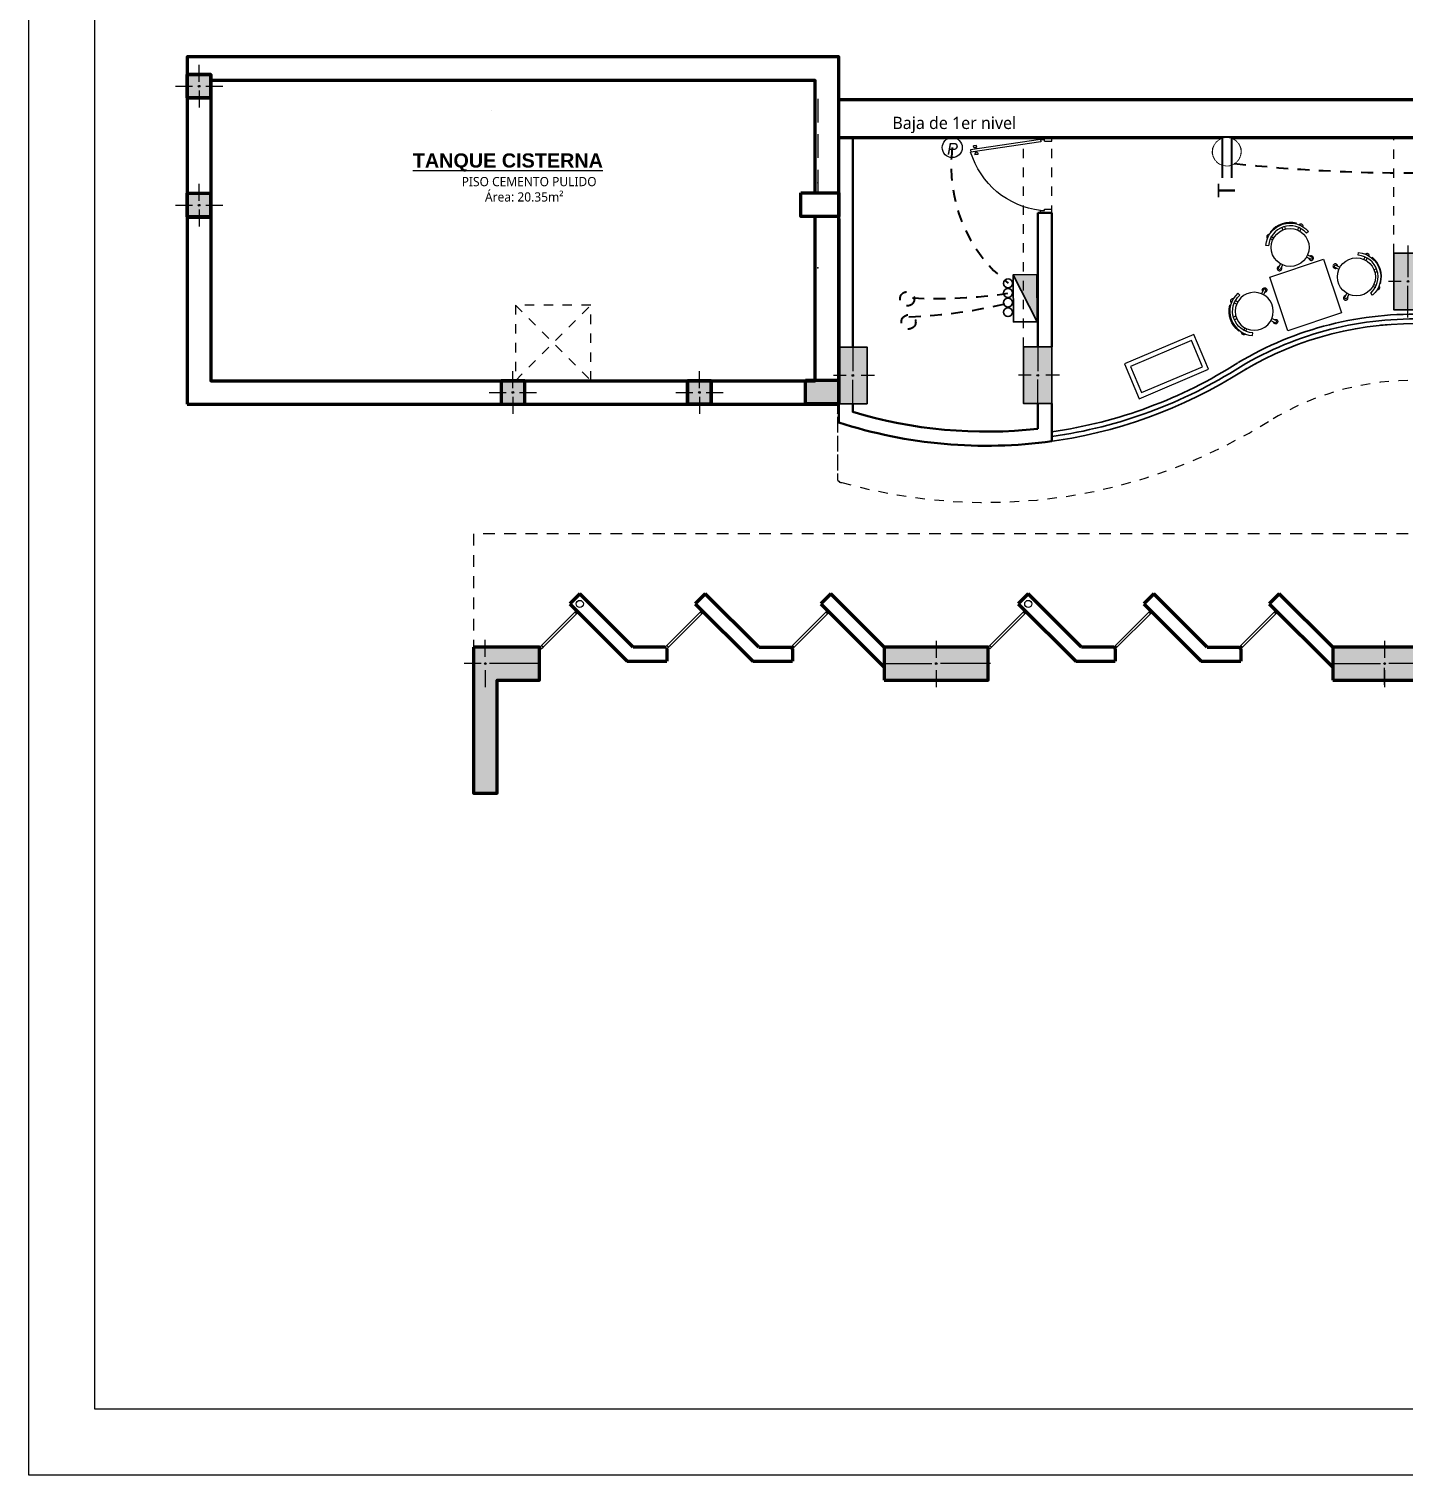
# Model space of a CAD drawing. Header units: millimetres. Extents: x 3632 to 7375, y 1973 to 4120.
# Drawn here: x 3631.81 to 3646.38, y 1974.8 to 1990.12 of the extents above; entities that cross this region are included whole.
import ezdxf
from ezdxf.enums import TextEntityAlignment as Align

# ---------------------------------------------------------------- set-up
doc = ezdxf.new("R2010")
doc.units = ezdxf.units.MM
doc.set_wipeout_variables(frame=1)
for name, pattern in [('CONTINUA', [0]), ('DASHED2', [0.375, 0.25, -0.125]), ('HIDDEN2', [0.1875, 0.125, -0.0625])]:
    doc.linetypes.add(name, pattern=pattern)
for name, color, linetype, lineweight in [('0_Pluma_Nº__1', 8, 'Continuous', 9), ('alumbrado exterior', 3, 'Continuous', 15), ('COLUMNAS 50', 7, 'Continuous', 50), ('Equipamiento SR', 253, 'Continuous', 0), ('GRAFO 0 BLANCO', 7, 'Continuous', 0), ('GRAFO 4', 7, 'Continuous', 30), ('I.S. CANALETAS', 12, 'Continuous', 0), ('Interior - Mobiliario _Pen_No__16', 124, 'Continuous', 20), ('letras sr', 7, 'Continuous', 5), ('Muebles fijos El', 101, 'Continuous', 0), ('Muros el', 7, 'Continuous', 50), ('Proyeccciones', 1, 'DASHED2', 13), ('proyecciones', 1, 'DASHED2', 5), ('Puertas El', 4, 'Continuous', 5), ('Structural - Bearing_Pen_No__20', 1, 'Continuous', 0), ('Structural - Bearing_Pen_No__21', 7, 'Continuous', 35), ('TOMACORRIENTE', 5, 'HIDDEN2', 30), ('Vanos', 140, 'Continuous', 5)]:
    doc.layers.add(name, color=color, linetype=linetype, lineweight=lineweight)
doc.layers.add('ALUMBRADO', color=1, linetype='Continuous')
doc.layers.add('IE-LEYENDA', color=142, linetype='Continuous')
doc.layers.add('Interior - Furniture _Pen_No__3', color=7, linetype='Continuous', lineweight=18, true_color=0xff6600)
doc.styles.add('ESC50', font='', dxfattribs={"height": 0.05})
doc.styles.add('Santa Rosa 1 50', font='trebuc.ttf')
doc.styles.add('style1', font='arial.ttf')
doc.styles.get('ESC50').set_extended_font_data('Arial', italic=True)

# ---------------------------------------------------------------- blocks, each defined once
blk = doc.blocks.new('Columna 1.10 x0.30')
at = {"true_color": 0xc7c8ca}
h = blk.add_hatch(color=9, dxfattribs=at)
h.dxf.hatch_style = 1
h.paths.add_polyline_path([(-234.849, 113.807), (-235.949, 113.807), (-235.949, 113.457), (-234.849, 113.457)])
h.paths.add_polyline_path([(-235.391, 113.632, -1), (-235.408, 113.632, -1)], flags=16)
at = {"layer": 'COLUMNAS 50', "color": 1, "linetype": 'Continuous', "lineweight": 5}
for p, q in [((-235.399, 113.873), (-235.399, 113.693)), ((-235.974, 113.632), (-235.444, 113.632)), ((-235.399, 113.562), (-235.399, 113.382)), ((-234.824, 113.632), (-235.354, 113.632))]:
    blk.add_line(p, q, dxfattribs=at)
at = {"layer": 'COLUMNAS 50', "linetype": 'Continuous'}
blk.add_lwpolyline([(-235.949, 113.457), (-234.849, 113.457), (-234.849, 113.807), (-235.949, 113.807)], close=True, dxfattribs=at)
at = {"layer": 'COLUMNAS 50', "color": 1, "linetype": 'Continuous', "lineweight": 5}
blk.add_circle((-235.399, 113.632), 0.00871, dxfattribs=at)
blk.add_point((-235.399, 113.632), dxfattribs=at)
blk = doc.blocks.new('Columna tipo 3')
at = {"true_color": 0x939598}
h = blk.add_hatch(color=252, dxfattribs=at)
h.dxf.hatch_style = 1
h.paths.add_polyline_path([(-235.085, 45.074), (-235.785, 45.074), (-235.785, 43.524), (-235.535, 43.524), (-235.535, 44.724), (-235.085, 44.724)])
h.paths.add_polyline_path([(-235.668, 44.899, -1), (-235.651, 44.899, -1)], flags=16)
at = {"layer": 'COLUMNAS 50', "linetype": 'Continuous'}
blk.add_lwpolyline([(-235.785, 45.074), (-235.785, 43.524), (-235.535, 43.524), (-235.535, 44.724), (-235.085, 44.724), (-235.085, 45.074)], close=True, dxfattribs=at)
at = {"layer": 'Structural - Bearing_Pen_No__20', "linetype": 'Continuous'}
for p, q in [((-235.66, 44.969), (-235.66, 45.149)), ((-235.705, 44.899), (-235.885, 44.899)), ((-235.085, 44.899), (-235.615, 44.899)), ((-235.66, 44.829), (-235.66, 44.649))]:
    blk.add_line(p, q, dxfattribs=at)
blk.add_circle((-235.66, 44.899), 0.00871, dxfattribs=at)
blk.add_point((-235.66, 44.899), dxfattribs=at)
blk = doc.blocks.new('A$C38FE4421')
at = {"layer": 'COLUMNAS 50', "color": 1, "linetype": 'Continuous', "lineweight": 5}
for p, q in [((0.25, 0.27), (0.25, 0.45)), ((0, 0.225), (0.18, 0.225)), ((0.25, 0.18), (0.25, 0)), ((0.32, 0.225), (0.5, 0.225))]:
    blk.add_line(p, q, dxfattribs=at)
at = {"layer": 'COLUMNAS 50', "linetype": 'Continuous'}
blk.add_lwpolyline([(0.125, 0.35), (0.125, 0.1), (0.375, 0.1), (0.375, 0.35)], close=True, dxfattribs=at)
at = {"layer": 'COLUMNAS 50', "color": 1, "linetype": 'Continuous', "lineweight": 5}
blk.add_circle((0.25, 0.225), 0.00871, dxfattribs=at)
blk.add_point((0.25, 0.225), dxfattribs=at)
blk = doc.blocks.new('bLOQUE D')
at = {"true_color": 0xc7c8ca}
h = blk.add_hatch(color=9, dxfattribs=at)
h.dxf.hatch_style = 1
h.paths.add_polyline_path([(3204.203, 2082.699), (3203.903, 2082.699), (3203.903, 2082.099), (3204.203, 2082.099)])
edge = h.paths.add_edge_path(flags=16)
edge.add_arc((3204.053, 2082.399), 0.00871, 0, 360)
blk.add_lwpolyline([(3203.903, 2082.699), (3204.203, 2082.699), (3204.203, 2082.099), (3203.903, 2082.099)], close=True)
at = {"layer": 'COLUMNAS 50', "color": 1, "linetype": 'Continuous', "lineweight": 5}
for p, q in [((3204.053, 2082.779), (3204.053, 2082.444)), ((3203.983, 2082.399), (3203.848, 2082.399)), ((3204.053, 2082.019), (3204.053, 2082.354)), ((3204.283, 2082.399), (3204.14, 2082.399))]:
    blk.add_line(p, q, dxfattribs=at)
blk.add_circle((3204.053, 2082.399), 0.00871, dxfattribs=at)
blk = doc.blocks.new('puerta 1.00')
at = {"layer": 'Puertas El'}
for p, q in [((165.765, -11.935), (165.765, -11.885)), ((165.865, -11.935), (165.765, -11.935)), ((165.915, -11.915), (165.865, -11.915)), ((165.865, -11.935), (165.865, -11.915)), ((165.915, -11.915), (165.911, -11.945)), ((165.911, -11.945), (166.841, -12.08)), ((165.915, -11.915), (165.915, -11.885)), ((165.915, -11.915), (166.845, -12.051)), ((166.76, -12.013), (166.763, -11.993)), ((166.76, -12.013), (166.8, -12.019)), ((166.763, -11.993), (166.802, -11.999)), ((166.766, -12.039), (166.77, -12.014)), ((166.79, -12.017), (166.786, -12.042)), ((166.8, -12.019), (166.802, -11.999)), ((166.845, -12.051), (166.841, -12.08)), ((166.845, -12.051), (166.841, -12.08)), ((166.845, -12.051), (166.841, -12.08)), ((166.748, -12.092), (166.746, -12.112)), ((166.746, -12.112), (166.785, -12.118)), ((166.748, -12.092), (166.788, -12.098)), ((166.762, -12.069), (166.758, -12.093)), ((166.782, -12.072), (166.778, -12.096)), ((166.788, -12.098), (166.785, -12.118)), ((165.765, -12.855), (165.765, -12.835)), ((165.765, -12.885), (165.765, -12.835)), ((165.865, -12.835), (165.765, -12.835)), ((165.865, -12.855), (165.865, -12.835)), ((165.915, -12.855), (165.865, -12.855)), ((165.915, -12.885), (165.915, -12.855))]:
    blk.add_line(p, q, dxfattribs=at)
at = {"layer": 'Puertas El', "linetype": 'ByBlock'}
blk.add_arc((165.782, -11.755), 1.108, 276.8989, 342.9435, dxfattribs=at)
blk = doc.blocks.new('SBANCO')
for p, q in [((0.175, 0.012), (0.2, 0.012)), ((0.189, 0.122), (0.194, 0.126)), ((0.175, -0.013), (0.2, -0.013)), ((0.189, -0.122), (0.194, -0.126))]:
    blk.add_line(p, q)
for points in [[(-0.131, 0.116), (-0.167, 0.152), (-0.152, 0.167), (-0.116, 0.131)], [(0.116, 0.131), (0.134, 0.149)], [(0.149, 0.134), (0.131, 0.116)], [(0.151, 0.166), (0.152, 0.167), (0.167, 0.152), (0.166, 0.151)], [(-0.116, -0.131), (-0.152, -0.167), (-0.167, -0.152), (-0.131, -0.116)], [(0.134, -0.149), (0.116, -0.131)], [(0.131, -0.116), (0.149, -0.134)], [(0.166, -0.151), (0.167, -0.152), (0.152, -0.167), (0.151, -0.166)]]:
    blk.add_lwpolyline(points)
blk.add_lwpolyline([(0.078, -0.184, 0.660938), (0.078, 0.184), (0.088, 0.207, -0.660938), (0.088, -0.207)], format="xyb", close=True)
blk.add_circle((0, 0), 0.175)
for centre, radius, start, end in [((-0.154, 0.154), 0.0213, 345, 285), ((0.154, 0.154), 0.0213, 192.061, 195), ((0.154, 0.154), 0.0213, 333.0698, 116.9302), ((0.154, 0.154), 0.0213, 255, 257.939), ((0, 0), 0.231, 327.0757, 32.9243), ((-0.154, -0.154), 0.0213, 75, 15), ((0.154, -0.154), 0.0213, 102.061, 105), ((0.154, -0.154), 0.0213, 165, 167.939), ((0.154, -0.154), 0.0213, 243.0698, 26.9302)]:
    blk.add_arc(centre, radius, start, end)
blk = doc.blocks.new('Tomacorriente con puesta a tierra')
at = {"layer": 'TOMACORRIENTE'}
blk.add_lwpolyline([(0.111, 0.038), (0.106, 0.049), (0.101, 0.06), (0.094, 0.07), (0.086, 0.08), (0.077, 0.088), (0.068, 0.096), (0.057, 0.102), (0.046, 0.108), (0.035, 0.112), (0.023, 0.115), (0.011, 0.117), (-0.002, 0.117), (-0.014, 0.116), (-0.026, 0.114), (-0.038, 0.111), (-0.049, 0.106), (-0.06, 0.101), (-0.07, 0.094), (-0.08, 0.086), (-0.088, 0.077), (-0.096, 0.068), (-0.102, 0.057), (-0.108, 0.046), (-0.112, 0.035), (-0.115, 0.023), (-0.117, 0.011), (-0.117, -0.002), (-0.116, -0.014), (-0.114, -0.026), (-0.111, -0.038), (-0.106, -0.049), (-0.101, -0.06), (-0.094, -0.07), (-0.086, -0.08), (-0.077, -0.088), (-0.068, -0.096), (-0.057, -0.102), (-0.046, -0.108), (-0.035, -0.112), (-0.023, -0.115), (-0.011, -0.117), (0.002, -0.117), (0.014, -0.116), (0.026, -0.114), (0.038, -0.111), (0.049, -0.106), (0.06, -0.101), (0.07, -0.094), (0.08, -0.086), (0.088, -0.077), (0.096, -0.068), (0.102, -0.057), (0.108, -0.046), (0.112, -0.035), (0.115, -0.023), (0.117, -0.011), (0.117, 0.002), (0.116, 0.014), (0.114, 0.026)], close=True, dxfattribs=at)
at = {"layer": 'TOMACORRIENTE', "color": 5, "linetype": 'CONTINUA', "style": 'style1', "text_generation_flag": 4}
blk.add_text('T', height=0.147, rotation=180, dxfattribs=at).set_placement((0.391, -0.069))
blk.add_wipeout([(0.111, 0.038), (0.106, 0.049), (0.101, 0.06), (0.094, 0.07), (0.086, 0.08), (0.077, 0.088), (0.068, 0.096), (0.057, 0.102), (0.046, 0.108), (0.035, 0.112), (0.023, 0.115), (0.011, 0.117), (-0.002, 0.117), (-0.014, 0.116), (-0.026, 0.114), (-0.038, 0.111), (-0.049, 0.106), (-0.06, 0.101), (-0.07, 0.094), (-0.08, 0.086), (-0.088, 0.077), (-0.096, 0.068), (-0.102, 0.057), (-0.108, 0.046), (-0.112, 0.035), (-0.115, 0.023), (-0.117, 0.011), (-0.117, -0.002), (-0.116, -0.014), (-0.114, -0.026), (-0.111, -0.038), (-0.106, -0.049), (-0.101, -0.06), (-0.094, -0.07), (-0.086, -0.08), (-0.077, -0.088), (-0.068, -0.096), (-0.057, -0.102), (-0.046, -0.108), (-0.035, -0.112), (-0.023, -0.115), (-0.011, -0.117), (0.002, -0.117), (0.014, -0.116), (0.026, -0.114), (0.038, -0.111), (0.049, -0.106), (0.06, -0.101), (0.07, -0.094), (0.08, -0.086), (0.088, -0.077), (0.096, -0.068), (0.102, -0.057), (0.108, -0.046), (0.112, -0.035), (0.115, -0.023), (0.117, -0.011), (0.117, 0.002), (0.116, 0.014), (0.114, 0.026)]).dxf.layer = 'TOMACORRIENTE'
at = {"layer": 'TOMACORRIENTE', "color": 5, "linetype": 'CONTINUA'}
for p, q in [((-0.111, 0.039), (0.22, 0.039)), ((-0.111, -0.039), (0.22, -0.039))]:
    blk.add_line(p, q, dxfattribs=at)
blk = doc.blocks.new('TD ALUMBRADO 1')
at = {"layer": 'ALUMBRADO'}
h = blk.add_hatch(color=256, dxfattribs=at)
h.dxf.hatch_style = 1
h.paths.add_polyline_path([(0.25, 0.25), (-0.25, 0), (-0.25, 0.25)])
at = {"layer": 'ALUMBRADO', "color": 5}
for points in [[(0.25, 0.25), (-0.25, 0), (-0.25, 0.25), (0.25, 0.25)], [(0.25, 0.25), (0.25, 0), (-0.25, 0), (-0.25, 0.25), (0.25, 0.25)]]:
    blk.add_lwpolyline(points, dxfattribs=at)
for centre in [(-0.158, -0.055), (-0.057, -0.056), (0.045, -0.057), (0.147, -0.057)]:
    blk.add_circle(centre, 0.0473, dxfattribs=at)
blk = doc.blocks.new('CAJ A DE PASO EMT')
at = {"layer": 'alumbrado exterior'}
blk.add_circle((0, 0), 0.202, dxfattribs=at)
at = {"layer": 'IE-LEYENDA', "color": 7, "style": 'ESC50'}
blk.add_text('P', height=0.235, dxfattribs=at).set_placement((0.006, -0.14), align=Align.CENTER)

msp = doc.modelspace()

# ---------------------------------------------------------------- hatches: boundary and pattern name
at = {"layer": 'GRAFO 0 BLANCO', "true_color": 0x939598}
h = msp.add_hatch(color=252, dxfattribs=at)
h.dxf.hatch_style = 1
h.paths.add_polyline_path([(3633.492, 1989.637), (3633.742, 1989.637), (3633.742, 1989.387), (3633.492, 1989.387)])
h = msp.add_hatch(color=252, dxfattribs=at)
h.dxf.hatch_style = 1
h.paths.add_polyline_path([(3633.492, 1988.376), (3633.742, 1988.376), (3633.742, 1988.126), (3633.492, 1988.126)])
h = msp.add_hatch(color=252, dxfattribs=at)
h.dxf.hatch_style = 1
h.paths.add_polyline_path([(3636.816, 1986.392), (3637.066, 1986.392), (3637.066, 1986.142), (3636.816, 1986.142)])
h = msp.add_hatch(color=252, dxfattribs=at)
h.dxf.hatch_style = 1
h.paths.add_polyline_path([(3638.792, 1986.392), (3639.042, 1986.392), (3639.042, 1986.142), (3638.792, 1986.142)])
h = msp.add_hatch(color=252, dxfattribs=at)
h.dxf.hatch_style = 1
h.paths.add_polyline_path([(3640.392, 1986.147), (3640.392, 1986.397), (3640.042, 1986.397), (3640.042, 1986.147), (3640.042, 1986.147)])

# ---------------------------------------------------------------- linework, layer by layer
at = {"lineweight": 5}
msp.add_lwpolyline([(3631.814, 2004.497), (3673.864, 2004.497), (3673.864, 1974.797), (3631.814, 1974.797), (3631.814, 2004.497)], dxfattribs=at)
msp.add_lwpolyline([(3632.514, 2003.797), (3673.164, 2003.797), (3673.164, 1975.497), (3632.514, 1975.497)], close=True, dxfattribs=at)
msp.add_lwpolyline([(3646.272, 1987.143), (3646.572, 1987.143)])
for centre, radius, start, end in [((3646.482, 1983.474), 3.622, 87.5852, 120.8601), ((3646.482, 1983.474), 3.572, 87.5852, 120.8601), ((3646.482, 1983.474), 3.522, 87.5852, 120.8601), ((3641.955, 1990.749), 5.047, 251.7904, 302.6148), ((3641.955, 1990.749), 4.947, 278.0908, 302.6148), ((3641.955, 1990.749), 4.997, 278.0093, 302.6148)]:
    msp.add_arc(centre, radius, start, end)
at = {"layer": '0_Pluma_Nº__1', "linetype": 'Continuous'}
msp.add_lwpolyline([(3636.711, 1989.251), (3636.711, 1989.251)], close=True, dxfattribs=at)
at = {"layer": 'COLUMNAS 50', "linetype": 'Continuous'}
msp.add_line((3633.496, 1988.632), (3633.496, 1988.632), dxfattribs=at)
for points in [[(3633.492, 1989.637), (3633.742, 1989.637), (3633.742, 1989.387), (3633.492, 1989.387)], [(3633.492, 1988.377), (3633.742, 1988.377), (3633.742, 1988.127), (3633.492, 1988.127)], [(3639.992, 1988.382), (3640.392, 1988.382), (3640.392, 1988.132), (3639.992, 1988.132)], [(3638.792, 1986.392), (3639.042, 1986.392), (3639.042, 1986.142), (3638.792, 1986.142)], [(3640.042, 1986.397), (3640.392, 1986.397), (3640.392, 1986.147), (3640.042, 1986.147)]]:
    msp.add_lwpolyline(points, close=True, dxfattribs=at)
at = {"layer": 'Equipamiento SR'}
for points in [[(3643.419, 1986.57), (3643.575, 1986.201), (3644.311, 1986.514), (3644.155, 1986.882)], [(3643.484, 1986.543), (3643.601, 1986.267), (3644.246, 1986.54), (3644.129, 1986.816)]]:
    msp.add_lwpolyline(points, close=True, dxfattribs=at)
at = {"layer": 'GRAFO 4', "linetype": 'Continuous'}
for p, q in [((3639.042, 1986.142), (3639.042, 1986.292)), ((3638.555, 1983.57), (3638.572, 1983.552)), ((3638.555, 1983.57), (3638.572, 1983.552)), ((3643.305, 1983.57), (3643.322, 1983.552))]:
    msp.add_line(p, q, dxfattribs=at)
msp.add_lwpolyline([(3633.492, 1989.637), (3633.642, 1989.637)], dxfattribs=at)
at = {"layer": 'I.S. CANALETAS'}
for centre in [(3637.65, 1984.027), (3637.65, 1984.027), (3642.4, 1984.027)]:
    msp.add_circle(centre, 0.0375, dxfattribs=at)
at = {"layer": 'Interior - Furniture _Pen_No__3', "linetype": 'Continuous'}
msp.add_line((3636.967, 1986.392), (3637.767, 1986.392), dxfattribs=at)
at = {"layer": 'Interior - Mobiliario _Pen_No__16', "linetype": 'Continuous'}
for p in [(3640.172, 1988.488), (3640.172, 1987.588)]:
    msp.add_point(p, dxfattribs=at)
at = {"layer": 'Muebles fijos El'}
msp.add_lwpolyline([(3645.719, 1987.11), (3645.15, 1986.919), (3644.958, 1987.487), (3645.527, 1987.679)], close=True, dxfattribs=at)
at = {"layer": 'Muros el', "ltscale": 0.05}
for p, q in [((3640.392, 1987.132), (3640.392, 1988.132)), ((3640.392, 1988.107), (3640.392, 1986.397)), ((3638.572, 1983.552), (3638.572, 1983.42)), ((3638.572, 1983.552), (3638.572, 1983.42)), ((3639.885, 1983.57), (3639.902, 1983.552)), ((3639.885, 1983.57), (3639.902, 1983.552)), ((3639.902, 1983.552), (3639.902, 1983.42)), ((3639.902, 1983.552), (3639.902, 1983.42)), ((3643.305, 1983.57), (3643.322, 1983.552)), ((3643.322, 1983.552), (3643.322, 1983.42)), ((3644.635, 1983.57), (3644.652, 1983.552)), ((3644.652, 1983.552), (3644.652, 1983.42)), ((3638.153, 1983.42), (3638.572, 1983.42)), ((3638.153, 1983.42), (3638.572, 1983.42)), ((3642.903, 1983.42), (3643.322, 1983.42))]:
    msp.add_line(p, q, dxfattribs=at)
msp.add_lwpolyline([(3633.492, 1986.142), (3640.392, 1986.142), (3640.392, 1989.822), (3633.492, 1989.822)], close=True, dxfattribs=at)
for points in [[(3640.392, 1988.382), (3640.392, 1989.77)], [(3640.142, 1988.377), (3640.142, 1989.572), (3633.742, 1989.572), (3633.742, 1986.392), (3640.142, 1986.392), (3640.142, 1988.127)], [(3640.392, 1989.37), (3650.443, 1989.37)], [(3640.392, 1988.97), (3650.443, 1988.97)], [(3637.649, 1984.135), (3637.543, 1984.029)], [(3637.649, 1984.135), (3637.543, 1984.029)], [(3637.543, 1984.029), (3638.153, 1983.42)], [(3637.543, 1984.029), (3638.153, 1983.42)], [(3638.215, 1983.57), (3637.649, 1984.135)], [(3638.215, 1983.57), (3637.649, 1984.135)], [(3638.979, 1984.135), (3638.873, 1984.029)], [(3638.979, 1984.135), (3638.873, 1984.029)], [(3638.873, 1984.029), (3639.483, 1983.42)], [(3638.873, 1984.029), (3639.483, 1983.42)], [(3639.545, 1983.57), (3638.979, 1984.135)], [(3639.545, 1983.57), (3638.979, 1984.135)], [(3640.309, 1984.135), (3640.203, 1984.029)], [(3640.309, 1984.135), (3640.203, 1984.029)], [(3640.203, 1984.029), (3640.875, 1983.357)], [(3640.203, 1984.029), (3640.875, 1983.357)], [(3640.875, 1983.57), (3640.309, 1984.135)], [(3640.875, 1983.57), (3640.309, 1984.135)], [(3642.399, 1984.135), (3642.293, 1984.029)], [(3642.293, 1984.029), (3642.903, 1983.42)], [(3642.965, 1983.57), (3642.399, 1984.135)], [(3643.729, 1984.135), (3643.623, 1984.029)], [(3643.623, 1984.029), (3644.233, 1983.42)], [(3644.295, 1983.57), (3643.729, 1984.135)], [(3645.059, 1984.135), (3644.953, 1984.029)], [(3644.953, 1984.029), (3645.625, 1983.357)], [(3645.625, 1983.57), (3645.059, 1984.135)], [(3638.555, 1983.57), (3638.215, 1983.57)], [(3638.555, 1983.57), (3638.215, 1983.57)], [(3639.545, 1983.57), (3639.885, 1983.57)], [(3639.545, 1983.57), (3639.885, 1983.57)], [(3643.305, 1983.57), (3642.965, 1983.57)], [(3644.295, 1983.57), (3644.635, 1983.57)], [(3639.483, 1983.42), (3639.902, 1983.42)], [(3639.483, 1983.42), (3639.902, 1983.42)], [(3644.233, 1983.42), (3644.652, 1983.42)]]:
    msp.add_lwpolyline(points, dxfattribs=at)
at = {"layer": 'Muros el'}
msp.add_arc((3641.955, 1990.749), 4.947, 251.409, 251.5837, dxfattribs=at)
at = {"layer": 'Proyeccciones', "linetype": 'DASHED2', "lineweight": 9, "ltscale": 0.4}
for p, q in [((3637.767, 1987.192), (3636.967, 1987.192)), ((3636.967, 1987.192), (3636.967, 1986.392)), ((3636.967, 1987.192), (3637.767, 1986.392)), ((3636.967, 1986.392), (3637.767, 1987.192)), ((3637.767, 1986.392), (3637.767, 1987.192)), ((3640.378, 1986.209), (3640.378, 1985.357)), ((3640.378, 1986.142), (3640.378, 1985.357)), ((3640.378, 1985.374), (3640.378, 1985.358)), ((3640.378, 1985.374), (3640.378, 1985.358)), ((3640.378, 1985.358), (3640.378, 1985.357)), ((3640.378, 1985.358), (3640.378, 1985.357)), ((3640.378, 1985.357), (3640.379, 1985.346)), ((3640.378, 1985.357), (3640.379, 1985.346)), ((3640.379, 1985.346), (3640.384, 1985.335)), ((3640.379, 1985.346), (3640.384, 1985.335)), ((3640.384, 1985.335), (3640.392, 1985.326)), ((3640.384, 1985.335), (3640.392, 1985.326)), ((3640.392, 1985.326), (3640.402, 1985.318)), ((3640.392, 1985.326), (3640.402, 1985.318)), ((3640.402, 1985.318), (3640.409, 1985.316)), ((3640.402, 1985.318), (3640.409, 1985.316)), ((3640.409, 1985.316), (3640.413, 1985.314)), ((3640.409, 1985.316), (3640.413, 1985.314)), ((3640.413, 1985.314), (3640.424, 1985.313)), ((3640.413, 1985.314), (3640.424, 1985.313))]:
    msp.add_line(p, q, dxfattribs=at)
at = {"layer": 'Proyeccciones', "linetype": 'DASHED2'}
msp.add_lwpolyline([(3640.172, 1989.377), (3640.172, 1988.377)], dxfattribs=at)
at = {"layer": 'Proyeccciones', "linetype": 'DASHED2', "lineweight": 9, "ltscale": 0.4}
for points in [[(3642.351, 1986.749), (3642.351, 1988.97)], [(3642.651, 1986.749), (3642.651, 1988.97)], [(3646.272, 1987.741), (3646.272, 1988.97)]]:
    msp.add_lwpolyline(points, dxfattribs=at)
for centre, radius, start, end in [((3646.482, 1983.474), 3.522, 87.5852, 120.8601), ((3646.482, 1983.474), 2.922, 91.1996, 121.3309), ((3641.955, 1990.749), 5.647, 254.2688, 302.6148)]:
    msp.add_arc(centre, radius, start, end, dxfattribs=at)
at = {"layer": 'proyecciones', "linetype": 'HIDDEN2'}
msp.add_lwpolyline([(3665.325, 1983.57), (3665.325, 1984.77), (3636.525, 1984.77), (3636.525, 1983.57)], dxfattribs=at)
at = {"layer": 'Structural - Bearing_Pen_No__20', "linetype": 'Continuous'}
msp.add_line((3646.175, 1983.17), (3646.175, 1983.35), dxfattribs=at)
at = {"layer": 'Structural - Bearing_Pen_No__21', "color": 7, "linetype": 'Continuous', "lineweight": 35}
msp.add_line((3642.501, 1988.17), (3642.651, 1988.17), dxfattribs=at)
for points in [[(3640.392, 1986.749), (3640.392, 1988.97)], [(3640.542, 1986.749), (3640.542, 1988.97)], [(3642.501, 1986.749), (3642.501, 1988.17)], [(3642.651, 1986.749), (3642.651, 1988.17)], [(3640.392, 1986.147), (3640.392, 1985.95)], [(3640.542, 1986.147), (3640.542, 1986.06)], [(3642.501, 1986.149), (3642.501, 1985.882)], [(3642.651, 1986.149), (3642.651, 1985.75)]]:
    msp.add_lwpolyline(points, dxfattribs=at)
for radius, start, end in [(4.897, 253.231, 276.4046), (5.047, 251.9613, 277.9294)]:
    msp.add_arc((3641.955, 1990.749), radius, start, end, dxfattribs=at)
at = {"layer": 'TOMACORRIENTE'}
for centre in [(3641.118, 1987.259), (3641.132, 1987.014)]:
    msp.add_circle(centre, 0.0756, dxfattribs=at)
for centre, radius, start, end in [((3643.159, 1988.664), 1.576, 172.8294, 231.9141), ((3640.878, 1992.792), 5.731, 272.5838, 283.4076), ((3641.423, 1992.493), 5.231, 267.261, 278.3817)]:
    msp.add_arc(centre, radius, start, end, dxfattribs=at)
at = {"layer": 'Vanos', "color": 7}
for p, q in [((3639.042, 1986.392), (3640.042, 1986.392)), ((3639.042, 1986.142), (3639.042, 1986.167)), ((3639.042, 1986.142), (3639.042, 1986.167)), ((3639.042, 1986.142), (3640.042, 1986.142)), ((3640.017, 1986.142), (3639.067, 1986.142))]:
    msp.add_line(p, q, dxfattribs=at)
at = {"layer": 'Vanos', "color": 7, "linetype": 'Continuous'}
for p, q in [((3637.225, 1983.57), (3637.614, 1983.958)), ((3637.225, 1983.57), (3637.614, 1983.958)), ((3637.26, 1983.57), (3637.614, 1983.923)), ((3637.26, 1983.57), (3637.614, 1983.923)), ((3637.614, 1983.958), (3637.596, 1983.941)), ((3637.614, 1983.958), (3637.596, 1983.941)), ((3637.596, 1983.941), (3637.614, 1983.923)), ((3637.596, 1983.941), (3637.614, 1983.923)), ((3637.614, 1983.958), (3637.631, 1983.941)), ((3637.614, 1983.958), (3637.631, 1983.941)), ((3637.614, 1983.923), (3637.631, 1983.941)), ((3637.614, 1983.923), (3637.631, 1983.941)), ((3638.555, 1983.57), (3638.944, 1983.958)), ((3638.555, 1983.57), (3638.944, 1983.958)), ((3638.59, 1983.57), (3638.944, 1983.923)), ((3638.59, 1983.57), (3638.944, 1983.923)), ((3638.944, 1983.958), (3638.926, 1983.941)), ((3638.944, 1983.958), (3638.926, 1983.941)), ((3638.926, 1983.941), (3638.944, 1983.923)), ((3638.926, 1983.941), (3638.944, 1983.923)), ((3638.944, 1983.958), (3638.961, 1983.941)), ((3638.944, 1983.958), (3638.961, 1983.941)), ((3638.944, 1983.923), (3638.961, 1983.941)), ((3638.944, 1983.923), (3638.961, 1983.941)), ((3639.885, 1983.57), (3640.274, 1983.958)), ((3639.885, 1983.57), (3640.274, 1983.958)), ((3639.92, 1983.57), (3640.274, 1983.923)), ((3639.92, 1983.57), (3640.274, 1983.923)), ((3640.274, 1983.958), (3640.256, 1983.941)), ((3640.274, 1983.958), (3640.256, 1983.941)), ((3640.256, 1983.941), (3640.274, 1983.923)), ((3640.256, 1983.941), (3640.274, 1983.923)), ((3640.274, 1983.958), (3640.291, 1983.941)), ((3640.274, 1983.958), (3640.291, 1983.941)), ((3640.274, 1983.923), (3640.291, 1983.941)), ((3640.274, 1983.923), (3640.291, 1983.941)), ((3641.975, 1983.57), (3642.364, 1983.958)), ((3642.01, 1983.57), (3642.364, 1983.923)), ((3642.364, 1983.958), (3642.346, 1983.941)), ((3642.346, 1983.941), (3642.364, 1983.923)), ((3642.364, 1983.958), (3642.381, 1983.941)), ((3642.364, 1983.923), (3642.381, 1983.941)), ((3643.305, 1983.57), (3643.694, 1983.958)), ((3643.34, 1983.57), (3643.694, 1983.923)), ((3643.694, 1983.958), (3643.676, 1983.941)), ((3643.676, 1983.941), (3643.694, 1983.923)), ((3643.694, 1983.958), (3643.711, 1983.941)), ((3643.694, 1983.923), (3643.711, 1983.941)), ((3644.635, 1983.57), (3645.024, 1983.958)), ((3644.67, 1983.57), (3645.024, 1983.923)), ((3645.024, 1983.958), (3645.006, 1983.941)), ((3645.006, 1983.941), (3645.024, 1983.923)), ((3645.024, 1983.958), (3645.041, 1983.941)), ((3645.024, 1983.923), (3645.041, 1983.941)), ((3637.225, 1983.57), (3637.242, 1983.552)), ((3637.225, 1983.57), (3637.242, 1983.552)), ((3637.26, 1983.57), (3637.242, 1983.587)), ((3637.26, 1983.57), (3637.242, 1983.587)), ((3637.242, 1983.552), (3637.26, 1983.57)), ((3637.242, 1983.552), (3637.26, 1983.57)), ((3638.59, 1983.57), (3638.572, 1983.587)), ((3638.59, 1983.57), (3638.572, 1983.587)), ((3638.572, 1983.552), (3638.59, 1983.57)), ((3638.572, 1983.552), (3638.59, 1983.57)), ((3639.885, 1983.57), (3639.902, 1983.552)), ((3639.885, 1983.57), (3639.902, 1983.552)), ((3639.92, 1983.57), (3639.902, 1983.587)), ((3639.92, 1983.57), (3639.902, 1983.587)), ((3639.902, 1983.552), (3639.92, 1983.57)), ((3639.902, 1983.552), (3639.92, 1983.57)), ((3641.992, 1983.552), (3641.975, 1983.57)), ((3642.01, 1983.57), (3641.992, 1983.587)), ((3641.992, 1983.552), (3642.01, 1983.57)), ((3643.34, 1983.57), (3643.322, 1983.587)), ((3643.322, 1983.552), (3643.34, 1983.57)), ((3644.67, 1983.57), (3644.652, 1983.587)), ((3644.652, 1983.552), (3644.67, 1983.57))]:
    msp.add_line(p, q, dxfattribs=at)

# ---------------------------------------------------------------- block references
at = {"color": 4, "xscale": -0.7999999999999711, "yscale": 0.7999999999999711, "zscale": 0.7999999999999711}
msp.add_blockref('puerta 1.00', (3775.263, 1998.478), dxfattribs=at)
for p in [(442.369, -94.956), (436.489, -95.952), (436.489, -95.952), (438.448, -95.95)]:
    msp.add_blockref('bLOQUE D', p)
at = {"layer": 'ALUMBRADO', "lineweight": 25, "rotation": 270.2545801295403}
msp.add_blockref('TD ALUMBRADO 1', (3642.242, 1987.265), dxfattribs=at)
at = {"layer": 'alumbrado exterior', "xscale": 0.5249999999999999, "yscale": 0.5249999999999999, "zscale": 0.5249999999999999}
msp.add_blockref('CAJ A DE PASO EMT', (3641.595, 1988.861), dxfattribs=at)
at = {"layer": 'COLUMNAS 50'}
for name, p in [('Columna tipo 3', (3872.309, 1938.496)), ('Columna 1.10 x0.30', (3876.824, 1869.763)), ('Columna 1.10 x0.30', (3881.574, 1869.763))]:
    msp.add_blockref(name, p, dxfattribs=at)
at = {"layer": 'Equipamiento SR'}
for p in [(3633.367, 1989.287), (3633.367, 1988.026), (3636.691, 1986.042), (3638.667, 1986.042)]:
    msp.add_blockref('A$C38FE4421', p, dxfattribs=at)
at = {"layer": 'Muebles fijos El'}
for p, xscale, yscale, zscale, rotation in [((3645.174, 1987.803), 1.149999999999989, 1.149999999999989, 1.149999999999989, 108.2380591536357), ((3645.876, 1987.492), 1.14999999999999, 1.14999999999999, 1.14999999999999, 18.23805915363563), ((3644.794, 1987.127), -1.149999999999989, 1.149999999999989, 1.149999999999989, 19.01231297652143)]:
    msp.add_blockref('SBANCO', p, dxfattribs=dict(at, xscale=xscale, yscale=yscale, zscale=zscale, rotation=rotation))

# ---------------------------------------------------------------- texts
at = {"layer": 'letras sr', "attachment_point": 1, "style": 'Santa Rosa 1 50'}
for s, width, gutter_width, insert, char_height in [('{\\H0.62201x;Baja de 1er nivel}', 1.35701, 1, (3640.961, 1989.188), 0.209), ('\\pi0.2387;{\\fSwis721 Ex BT|b1|i0|c0|p34;\\H0.95694x;\\LTANQUE CISTERNA\\P\\pi0.75648;\\fTrebuchet MS|b0|i0|c0|p34;\\H0.65x;\\lPISO CEMENTO PULIDO\\fSwis721 Ex BT|b1|i0|c0|p34;\\L\\P\\pi1.003;\\fTrebuchet MS|b0|i0|c0|p34;\\lÁrea: 20.35m²}', 2.86169, 0.75, (3635.642, 1988.8), 0.15675)]:
    msp.add_mtext_dynamic_manual_height_columns(s, width=width, gutter_width=gutter_width, heights=[0], dxfattribs=dict(at, insert=insert, char_height=char_height))

# ---------------------------------------------------------------- next in the draw order: block references
at = {"layer": 'TOMACORRIENTE', "xscale": -1.25, "yscale": 1.25, "zscale": 1.25, "rotation": 89.98015113994634}
msp.add_blockref('Tomacorriente con puesta a tierra', (3644.503, 1988.817), dxfattribs=at)

# ---------------------------------------------------------------- next in the draw order: linework, layer by layer
at = {"layer": 'TOMACORRIENTE'}
msp.add_arc((3646.418, 2005.69), 17.096, 263.8322, 276.5234, dxfattribs=at)

doc.saveas('drawing.dxf')
